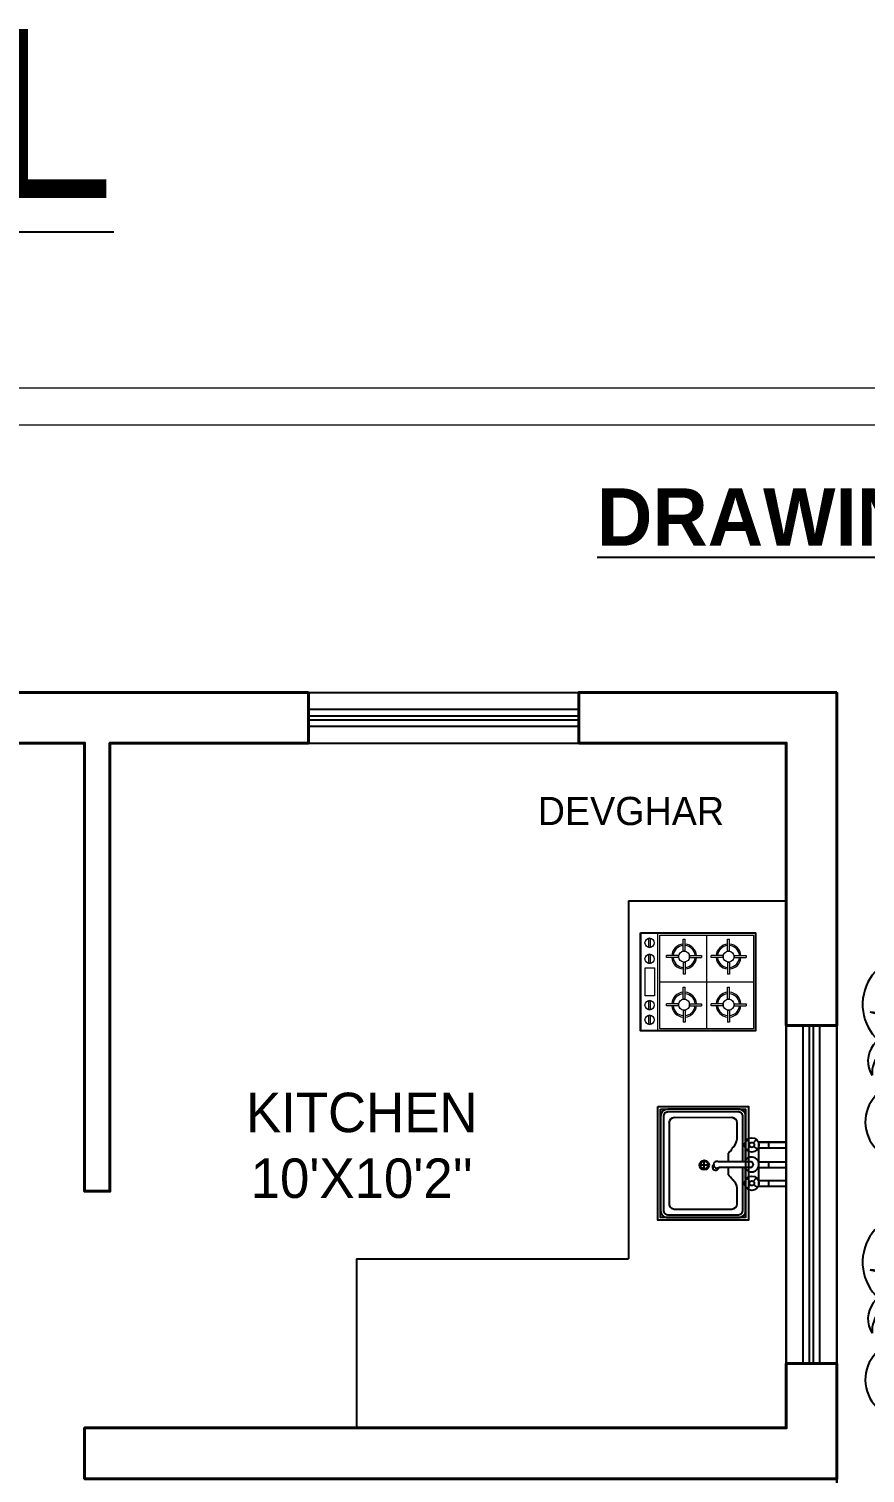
# Model space of a CAD drawing. Header units: feet. Extents: x 3867 to 6666, y -160 to 1574.
# Drawn here: x 4380.2 to 4528.6, y 581.6 to 837.8 of the extents above; entities that cross this region are included whole.
import ezdxf

# ---------------------------------------------------------------- set-up
doc = ezdxf.new("R2010")
doc.units = ezdxf.units.FT
for name, color, linetype in [('5', 5, 'Continuous'), ('PDF_0', 3, 'Continuous'), ('PDF_Text', 7, 'Continuous')]:
    doc.layers.add(name, color=color, linetype=linetype)
doc.layers.add('flooring', color=255, linetype='Continuous', lineweight=20)
doc.layers.add('FURNITURE', color=17, linetype='Continuous', true_color=0x753b35)
doc.layers.add('FURNITURETEXT', color=78, linetype='Continuous', lineweight=25, true_color=0x212600)
doc.styles.add('PDF Bahnschrift', font='')
doc.styles.get('PDF Bahnschrift').set_extended_font_data('Bahnschrift')

# ---------------------------------------------------------------- blocks, each defined once
blk = doc.blocks.new('WD_WIN4')
for p, q in [((-0.5, 0.5), (0.5, 0.5)), ((-0.5, 0.12), (0.5, 0.12)), ((-0.5, -0.12), (0.5, -0.12)), ((-0.5, -0.5), (0.5, -0.5))]:
    blk.add_line(p, q)
blk = doc.blocks.new('XDRT')
at = {"layer": 'FURNITURETEXT', "color": 252, "lineweight": 18}
for p, q in [((60345.22, 56998.41), (60345.22, 56978.01)), ((60345.22, 56998.41), (60365.62, 56998.41)), ((60350.66, 56994.13), (60350.66, 56996.64)), ((60350.66, 56996.64), (60351.08, 56996.64)), ((60351.08, 56994.13), (60351.08, 56996.64)), ((60355.42, 56997.99), (60355.42, 56978.44)), ((60359.94, 56994.13), (60359.94, 56996.64)), ((60359.94, 56996.64), (60360.36, 56996.64)), ((60360.36, 56994.13), (60360.36, 56996.64)), ((60365.62, 56998.41), (60365.62, 56978.01)), ((60367.2, 56997.03), (60367.2, 56995.25)), ((60367.58, 56995.24), (60367.58, 56997.03)), ((60369.22, 56978.01), (60369.22, 56998.41)), ((60349.72, 56993.19), (60347.21, 56993.19)), ((60347.21, 56992.77), (60347.21, 56993.19)), ((60349.72, 56992.77), (60347.21, 56992.77)), ((60349.72, 56993.19), (60349.72, 56992.77)), ((60351.08, 56994.13), (60350.66, 56994.13)), ((60352.02, 56993.19), (60354.53, 56993.19)), ((60352.02, 56992.77), (60352.02, 56993.19)), ((60352.02, 56992.77), (60354.53, 56992.77)), ((60354.53, 56993.19), (60354.53, 56992.77)), ((60359, 56993.19), (60356.49, 56993.19)), ((60356.49, 56992.77), (60356.49, 56993.19)), ((60359, 56992.77), (60356.49, 56992.77)), ((60359, 56993.19), (60359, 56992.77)), ((60360.36, 56994.13), (60359.94, 56994.13)), ((60361.3, 56993.19), (60363.81, 56993.19)), ((60361.3, 56992.77), (60361.3, 56993.19)), ((60361.3, 56992.77), (60363.81, 56992.77)), ((60363.81, 56993.19), (60363.81, 56992.77)), ((60367.2, 56993.96), (60367.2, 56992.18)), ((60367.58, 56992.17), (60367.58, 56993.96)), ((60350.66, 56991.83), (60350.66, 56989.32)), ((60350.66, 56991.83), (60351.08, 56991.83)), ((60351.08, 56991.83), (60351.08, 56989.32)), ((60359.94, 56991.83), (60359.94, 56989.32)), ((60359.94, 56991.83), (60360.36, 56991.83)), ((60360.36, 56991.83), (60360.36, 56989.32)), ((60365.2, 56988.21), (60345.65, 56988.21)), ((60351.08, 56989.32), (60350.66, 56989.32)), ((60350.66, 56984.09), (60350.66, 56986.6)), ((60350.66, 56986.6), (60351.08, 56986.6)), ((60351.08, 56984.09), (60351.08, 56986.6)), ((60360.36, 56989.32), (60359.94, 56989.32)), ((60359.94, 56984.09), (60359.94, 56986.6)), ((60359.94, 56986.6), (60360.36, 56986.6)), ((60360.36, 56984.09), (60360.36, 56986.6)), ((60351.08, 56984.09), (60350.66, 56984.09)), ((60360.36, 56984.09), (60359.94, 56984.09)), ((60367.2, 56984.31), (60367.2, 56982.53)), ((60367.58, 56982.52), (60367.58, 56984.31)), ((60349.72, 56983.15), (60347.21, 56983.15)), ((60347.21, 56982.73), (60347.21, 56983.15)), ((60349.72, 56982.73), (60347.21, 56982.73)), ((60349.72, 56983.15), (60349.72, 56982.73)), ((60350.66, 56981.79), (60350.66, 56979.28)), ((60350.66, 56981.79), (60351.08, 56981.79)), ((60351.08, 56981.79), (60351.08, 56979.28)), ((60352.02, 56983.15), (60354.53, 56983.15)), ((60352.02, 56982.73), (60352.02, 56983.15)), ((60352.02, 56982.73), (60354.53, 56982.73)), ((60354.53, 56983.15), (60354.53, 56982.73)), ((60359, 56983.15), (60356.49, 56983.15)), ((60356.49, 56982.73), (60356.49, 56983.15)), ((60359, 56982.73), (60356.49, 56982.73)), ((60359, 56983.15), (60359, 56982.73)), ((60359.94, 56981.79), (60359.94, 56979.28)), ((60359.94, 56981.79), (60360.36, 56981.79)), ((60360.36, 56981.79), (60360.36, 56979.28)), ((60361.3, 56983.15), (60363.81, 56983.15)), ((60361.3, 56982.73), (60361.3, 56983.15)), ((60361.3, 56982.73), (60363.81, 56982.73)), ((60363.81, 56983.15), (60363.81, 56982.73)), ((60367.2, 56980.96), (60367.2, 56979.18)), ((60367.58, 56979.18), (60367.58, 56980.97)), ((60345.22, 56978.01), (60365.62, 56978.01)), ((60351.08, 56979.28), (60350.66, 56979.28)), ((60360.36, 56979.28), (60359.94, 56979.28))]:
    blk.add_line(p, q, dxfattribs=at)
for points in [[(60365.2, 56997.99), (60365.2, 56978.44), (60345.65, 56978.44), (60345.65, 56997.99)], [(60365.62, 56998.41), (60365.62, 56978.01), (60369.22, 56978.01), (60369.22, 56998.41)], [(60367.2, 56997.1), (60367.2, 56997.1)], [(60367.2, 56994.03), (60367.2, 56994.03)], [(60366.34, 56985.27), (60366.34, 56991.15), (60368.31, 56991.15), (60368.31, 56985.27)], [(60367.2, 56984.39), (60367.2, 56984.39)], [(60367.2, 56981.04), (60367.2, 56981.04)]]:
    blk.add_lwpolyline(points, close=True, dxfattribs=at)
for points in [[(60367.36, 56997.1), (60367.35, 56997.1)], [(60367.36, 56994.03), (60367.35, 56994.03)], [(60367.36, 56984.39), (60367.35, 56984.39)], [(60367.36, 56981.04), (60367.35, 56981.04)]]:
    blk.add_lwpolyline(points, dxfattribs=at)
for centre, radius in [((60367.35, 56996.14), 0.967), ((60350.87, 56992.98), 1.15), ((60360.15, 56992.98), 1.15), ((60367.35, 56993.07), 0.967), ((60350.87, 56982.94), 1.15), ((60360.15, 56982.94), 1.15), ((60367.35, 56983.42), 0.967), ((60367.35, 56980.07), 0.967)]:
    blk.add_circle(centre, radius, dxfattribs=at)
for centre, radius, start, end in [((60350.87, 56992.98), 2.6, 94.6881, 175.3119), ((60350.87, 56992.98), 2.6, 4.6881, 85.3119), ((60360.15, 56992.98), 2.6, 94.6881, 175.3119), ((60360.15, 56992.98), 2.6, 4.6881, 85.3119), ((60367.39, 56996.82), 0.28, 48.0812, 133.3154), ((60350.87, 56992.98), 2.6, 184.6881, 265.3119), ((60350.87, 56992.98), 2.3, 95.3012, 174.6988), ((60350.87, 56992.98), 2.3, 185.3012, 264.6988), ((60350.87, 56992.98), 2.3, 5.3012, 84.6988), ((60350.87, 56992.98), 2.3, 275.3012, 354.6988), ((60350.87, 56992.98), 2.6, 274.6881, 355.3119), ((60360.15, 56992.98), 2.6, 184.6881, 265.3119), ((60360.15, 56992.98), 2.3, 95.3012, 174.6988), ((60360.15, 56992.98), 2.3, 185.3012, 264.6988), ((60360.15, 56992.98), 2.3, 5.3012, 84.6988), ((60360.15, 56992.98), 2.3, 275.3012, 354.6988), ((60360.15, 56992.98), 2.6, 274.6881, 355.3119), ((60367.39, 56995.45), 0.28, 226.6815, 311.9156), ((60367.39, 56993.75), 0.28, 48.0812, 133.3154), ((60367.39, 56992.38), 0.28, 226.6815, 311.9156), ((60350.87, 56982.94), 2.6, 94.6881, 175.3119), ((60350.87, 56982.94), 2.3, 95.3012, 174.6988), ((60350.87, 56982.94), 2.6, 4.6881, 85.3119), ((60350.87, 56982.94), 2.3, 5.3012, 84.6988), ((60360.15, 56982.94), 2.6, 94.6881, 175.3119), ((60360.15, 56982.94), 2.3, 95.3012, 174.6988), ((60360.15, 56982.94), 2.6, 4.6881, 85.3119), ((60360.15, 56982.94), 2.3, 5.3012, 84.6988), ((60367.39, 56984.11), 0.28, 48.0812, 133.3154), ((60350.87, 56982.94), 2.6, 184.6881, 265.3119), ((60350.87, 56982.94), 2.3, 185.3012, 264.6988), ((60350.87, 56982.94), 2.3, 275.3012, 354.6988), ((60350.87, 56982.94), 2.6, 274.6881, 355.3119), ((60360.15, 56982.94), 2.6, 184.6881, 265.3119), ((60360.15, 56982.94), 2.3, 185.3012, 264.6988), ((60360.15, 56982.94), 2.3, 275.3012, 354.6988), ((60360.15, 56982.94), 2.6, 274.6881, 355.3119), ((60367.39, 56982.73), 0.28, 226.6815, 311.9156), ((60367.39, 56980.76), 0.28, 48.0812, 133.3154), ((60367.39, 56979.39), 0.28, 226.6815, 311.9156)]:
    blk.add_arc(centre, radius, start, end, dxfattribs=at)
blk = doc.blocks.new('VGHJ')
at = {"layer": 'FURNITURE', "color": 252, "ltscale": 6}
for p, q in [((-351.54, 3014.21), (-352.12, 3014.84)), ((-351.54, 3013.64), (-352.12, 3013.02)), ((-350.96, 3014.26), (-350.38, 3014.88)), ((-350.91, 3013.65), (-350.22, 3013.15)), ((-350.05, 3014.43), (-348.25, 3014.43)), ((-350.05, 3013.43), (-348.25, 3013.43)), ((-348.25, 3014.43), (-348.25, 3013.43)), ((-351.47, 3010.93), (-357.14, 3010.93)), ((-350.06, 3010.95), (-348.25, 3010.95)), ((-348.25, 3010.95), (-348.25, 3009.95)), ((-351.45, 3009.94), (-357.1, 3009.93)), ((-351.54, 3007.41), (-352.12, 3008.03)), ((-350.96, 3007.46), (-350.38, 3008.08)), ((-350.06, 3009.95), (-348.25, 3009.95)), ((-351.54, 3006.84), (-352.12, 3006.22)), ((-350.91, 3006.84), (-350.22, 3006.35)), ((-350.05, 3007.63), (-348.25, 3007.63)), ((-350.05, 3006.63), (-348.25, 3006.63)), ((-348.25, 3007.63), (-348.25, 3006.63))]:
    blk.add_line(p, q, dxfattribs=at)
for centre, radius in [((-351.23, 3013.93), 1.27), ((-351.23, 3013.93), 0.444), ((-351.23, 3007.13), 1.27), ((-351.23, 3007.13), 0.427)]:
    blk.add_circle(centre, radius, dxfattribs=at)
for centre, radius, start, end in [((-357.43, 3010.42), 0.588, 60.2309, 303.7211), ((-351.29, 3010.47), 1.33, 203.846, 159.7432), ((-351.45, 3010.44), 0.497, 269.7095, 92.5357), ((-357.65, 3009.98), 0.554, 130.8381, 354.8591)]:
    blk.add_arc(centre, radius, start, end, dxfattribs=at)
blk = doc.blocks.new('56')
at = {"layer": 'FURNITURE', "color": 252, "ltscale": 6}
for p, q in [((3381.56, 1491.38), (3371.37, 1491.37)), ((3370.42, 1490.42), (3370.42, 1487.68)), ((3382.52, 1476.11), (3382.51, 1490.42)), ((3372.04, 1484), (3372.04, 1485.25)), ((3375.43, 1483.57), (3377.12, 1483.57)), ((3376.27, 1484.42), (3376.27, 1482.72)), ((3372.04, 1481.49), (3372.04, 1483)), ((3372.04, 1482.85), (3372.04, 1483)), ((3370.42, 1478.9), (3370.43, 1476.1)), ((3371.38, 1475.15), (3381.57, 1475.16))]:
    blk.add_line(p, q, dxfattribs=at)
for points in [[(3368.92, 1479.35), (3368.93, 1474.93, 0.414214), (3370.21, 1473.65), (3382.74, 1473.66, 0.414214), (3384.02, 1474.94), (3384.01, 1491.6, 0.414214), (3382.73, 1492.88), (3370.2, 1492.87, 0.414214), (3368.92, 1491.59), (3368.92, 1487.45)], [(3369.42, 1482.99), (3369.43, 1474.93, 0.414214), (3370.21, 1474.15), (3382.74, 1474.16, 0.414214), (3383.52, 1474.94), (3383.51, 1491.6, 0.414214), (3382.73, 1492.38), (3370.2, 1492.37, 0.414214), (3369.41, 1491.59), (3369.42, 1483.99)]]:
    blk.add_lwpolyline(points, format="xyb", dxfattribs=at)
for points in [[(3368.92, 1486.15), (3368.92, 1483.99)], [(3368.92, 1482.99), (3368.92, 1482.99)], [(3368.92, 1482.99), (3368.92, 1482.99)], [(3368.92, 1482.62), (3368.92, 1480.64)], [(3369.42, 1482.99), (3369.42, 1482.78)]]:
    blk.add_lwpolyline(points, dxfattribs=at)
at = {"layer": 'FURNITURE', "color": 252}
for radius in [0.848, 0.686]:
    blk.add_circle((3376.27, 1483.57), radius, dxfattribs=at)
at = {"layer": 'FURNITURE', "color": 252, "ltscale": 6}
for centre, radius, start, end in [((3371.37, 1490.42), 0.952, 90.0379, 180.0379), ((3381.56, 1490.42), 0.952, 0.0379, 90.0379), ((3372.48, 1487.86), 2.07, 184.9221, 232.5376), ((3378.36, 1491.56), 8.92, 216.4938, 224.9341), ((3373.79, 1479.29), 2.81, 128.4529, 152.1535), ((3372.96, 1478.66), 2.55, 130.5184, 174.5609), ((3371.38, 1476.1), 0.952, 180.0379, 270.0379), ((3381.57, 1476.11), 0.952, 270.0379, 0.0379)]:
    blk.add_arc(centre, radius, start, end, dxfattribs=at)
at = {"color": 252, "rotation": 180.0378865360344}
blk.add_blockref('VGHJ', (3014.61, 4493.69), dxfattribs=at)
blk = doc.blocks.new('5EDTFRYGTUI')
h = blk.add_hatch()
h.set_pattern_fill('AR-SAND', color=3, scale=1.35, angle=344.2936, style=0)
h.set_pattern_definition([(21.793635, (2261.2897, 5171.3876), (0.6223016, 2.5271084), [0, -2.052, 0, -2.295, 0, -2.19375]), (351.793635, (2261.2897, 5171.3876), (3.3313572, 3.0208683), [0, -1.107, 0, -1.8495, 0, -0.70875]), (311.793635, (2259.6912, 5171.837), (4.0491859, -1.1307242), [0, -0.675, 0, -2.43, 0, -3.1725]), (301.793635, (2259.6912, 5171.837), (4.2274928, 0.0420173), [0, -0.3375, 0, -1.593, 0, -1.8225])])
h.paths.add_polyline_path([(2370.72, -376.73, -0.320058), (2377.7, -375.7), (2377.75, -375.51, 0.221345), (2369.38, -373.42, -0.15495), (2376.26, -370.12, 0.568465), (2368.81, -372.72, 0.594226), (2362.45, -369.21, -0.125811), (2364.93, -370.19, -0.066291), (2366.45, -371.21, 0.027929), (2365.81, -370.99, -0.130113), (2367.04, -373.46, 0.082005), (2362.32, -372.87, -0.144861), (2363.68, -374.3, 0.146074), (2365.64, -374.75, -0.015918), (2365.97, -374.72, -0.023456), (2365.64, -374.75, 0.083337), (2364.01, -375.27, -0.265337), (2362.85, -378.52, 0.144973), (2362.69, -376.24, 0.436196), (2363.03, -383.82, -0.493671), (2365.74, -377.8, 0.317715), (2369.29, -386.37), (2369.48, -385.69, -0.222385), (2368.29, -379.67, 0.261109), (2372.5, -384.58), (2372.68, -383.93, -0.212466), (2370.6, -378.67, -0.111115), (2376.42, -380.27), (2376.69, -379.31, 0.287309)])
edge = h.paths.add_edge_path()
edge.add_arc((2359.39, -376.4), 4.84, 139.1313, 260.7847)
edge.add_arc((2361.9, -377.02), 5.29, 142.8311, 231.7344, ccw=False)
edge.add_arc((2363.31, -374.99), 5.75, 168.3537, 244.4062)
edge.add_arc((2363.95, -377.03), 4.43, 137.5041, 225.2806, ccw=False)
edge.add_arc((2358.92, -377.65), 4.02, -12.4674, 64.1027, ccw=False)
edge.add_arc((2360.58, -375.89), 3.48, 310.6987, 460.4479)
edge.add_arc((2364.17, -376.84), 6.07, 74.3107, 133.9145, ccw=False)
edge.add_arc((2361.77, -374.55), 5.38, 41.4199, 54.0909)
edge.add_arc((2361.87, -376.41), 6.93, 63.7877, 88.283)
edge.add_arc((2364.68, -372.7), 4.13, 122.5897, 128.9964, ccw=False)
edge.add_arc((2361.77, -374.55), 5.38, 82.7741, 121.9301)
edge.add_arc((2366.31, -374.43), 8.62, 95.4762, 148.9301, ccw=False)
edge.add_arc((2362.44, -369.47), 4.73, 49.8737, 160.4734)
edge.add_arc((2353.9, -368.41), 4.12, 7.3078, 129.1242)
edge.add_arc((2351.69, -370.81), 5.6, 8.5281, 93.9024, ccw=False)
edge.add_arc((2351.67, -380.78), 12.15, 62.7356, 107.1105)
edge.add_arc((2349.44, -376.98), 7.92, 47.0104, 99.7746, ccw=False)
edge.add_arc((2355.05, -375.83), 4.66, 92.6284, 213.7083)
edge.add_spline(control_points=[(2351.18, -378.42), (2351.45, -378.45), (2351.7, -378.6), (2351.95, -378.76)], knot_values=[36.735208, 36.735208, 36.735208, 36.735208, 37.718214, 37.718214, 37.718214, 37.718214], degree=3, periodic=0)
edge.add_arc((2356.17, -377.58), 4.37, 95.6831, 195.5903, ccw=False)
h = blk.add_hatch()
h.set_pattern_fill('AR-SAND', color=3, scale=1.35, angle=344.2936, style=0)
h.set_pattern_definition([(21.7936, (2211.0148, -474.9587), (0.622302, 2.527108), [0, -2.052, 0, -2.295, 0, -2.19375]), (351.7936, (2211.0148, -474.9587), (3.33136, 3.02087), [0, -1.107, 0, -1.8495, 0, -0.70875]), (311.7936, (2209.4163, -474.5092), (4.049186, -1.130724), [0, -0.675, 0, -2.43, 0, -3.1725]), (301.7936, (2209.4163, -474.5092), (4.22749, 0.04202), [0, -0.3375, 0, -1.593, 0, -1.8225])])
h.paths.add_polyline_path([(2372.9, -377.9, -0.160182), (2369.38, -376.89, 0.307235), (2371.52, -381.05, -0.04988), (2370.52, -380.82, 0.091602), (2368.85, -383.21), (2369.48, -385.21, -0.166251), (2373.09, -382.23, 0.323754), (2371.98, -389.9, -0.275043), (2375.22, -383.57, -0.1336), (2377.29, -390.48, 0.367073), (2376.89, -382.57, -0.365176), (2381.75, -388.71, 0.24387), (2378.99, -379.71, -0.205921)])
h.paths.add_polyline_path([(2378.14, -379.16, 0.198386), (2379.86, -376.52, -0.126633), (2376.57, -376.43, -0.067708), (2375.26, -377.31, 0.119999)])
h.paths.add_polyline_path([(2378.15, -379.16, 0.063459), (2379.94, -379.54, -0.030021), (2378.99, -379.71, -0.02923), (2379.77, -380.61, -0.114778), (2384.48, -383.83, 0.566759)])
at = {"layer": 'FURNITURE'}
h = blk.add_hatch(dxfattribs=at)
h.set_pattern_fill('AR-SAND', color=3, scale=2.025, angle=387.3611, style=0)
h.set_pattern_definition([(64.86114, (1314.476, -1168.8824), (-1.906557, 3.406684), [0, -3.078, 0, -3.4425, 0, -3.290625]), (34.86114, (1314.476, -1168.8824), (0.55634, 6.722615), [0, -1.6605, 0, -2.77425, 0, -1.063125]), (354.86114, (1312.264, -1170.027), (5.595386, 2.908463), [0, -1.0125, 0, -3.645, 0, -4.75875]), (344.86114, (1312.264, -1170.027), (4.589552, 4.37622), [0, -0.50625, 0, -2.3895, 0, -2.73375])])
h.paths.add_polyline_path([(2365.13, -360.31, -0.365176), (2367.53, -353.4, 0.248452), (2361.79, -360.25, -0.15495), (2361.46, -353.14, 0.568465), (2360.98, -360.49, 0.569729), (2354.94, -366.12, -0.53021), (2361.36, -363.57, 0.455339), (2360.07, -371.66, -0.245945), (2362.7, -365.89, 0.664143), (2368.42, -369.5, -0.493671), (2364.23, -364.98, 0.380323), (2374.16, -363.94, -0.297658), (2366.77, -363.47, 0.323754), (2373.37, -360.49, -0.275043), (2366.75, -361.12, -0.1336), (2371.15, -356.02, 0.367073)])
at = {"color": 3}
blk.add_line((2367.43, -363.56), (2367.56, -363.98), dxfattribs=at)
for centre, radius, start, end in [((2363.41, -356.95), 4.29, 117.069, 235.5358), ((2372.82, -356.18), 11.77, 165.0429, 200.2746), ((2371.13, -362.24), 9.55, 112.1536, 167.9647), ((2370.42, -358.28), 5.67, 120.7206, 200.9645), ((2370.67, -361.72), 5.72, 85.0936, 165.7209), ((2378.32, -366.66), 12.83, 123.9537, 154.3922), ((2359.63, -365.1), 4.8, 73.6155, 192.3012), ((2368.02, -357.42), 6.17, 258.3809, 330.1391), ((2359.01, -367.02), 4.17, 55.7523, 167.4843), ((2363.97, -368.13), 5.26, 119.8005, 222.0925), ((2370.83, -358.05), 6.76, 233.1518, 299.4561), ((2375, -367.9), 4.59, 83.1003, 201.5671), ((2383.83, -372.85), 12.6, 131.0743, 166.3059), ((2363.62, -370.35), 4.73, 82.9551, 193.5548), ((2366.89, -371.28), 6.83, 127.8789, 183.1483), ((2369.57, -372.39), 8.62, 128.5576, 182.0115), ((2366.32, -366.49), 3.67, 170.5791, 304.9385), ((2368.61, -358.88), 7.51, 234.3279, 317.6197), ((2370.7, -363.19), 6.71, 195.4985, 250.1956), ((2378.27, -376.22), 10.23, 78.185, 133.996), ((2380.02, -372.27), 6.07, 86.7519, 166.9959), ((2368.66, -374.58), 6.07, 86.7519, 166.9959), ((2367.26, -371.83), 4.13, 32.7916, 162.0778), ((2355.89, -374.12), 4.12, 40.3892, 162.2055), ((2361.75, -375.36), 5.85, 119.2012, 127.3982), ((2361.75, -375.36), 5.85, 119.2012, 127.3982), ((2365.84, -374.97), 5.38, 44.8481, 155.0115), ((2361.75, -375.36), 5.85, 71.1323, 92.9518), ((2378.17, -375.47), 6.12, 51.1249, 131.7522), ((2382.01, -384.44), 13.73, 89.985, 120.4236), ((2360.34, -384.7), 12.15, 95.817, 140.1919), ((2355.34, -377.34), 5.6, 41.6095, 126.9838), ((2365.14, -375.73), 3.48, 343.7801, 133.5293), ((2381.04, -369.05), 6.96, 210.6614, 272.1756), ((2356.4, -382.73), 7.92, 80.0918, 132.856), ((2360.48, -378.71), 4.66, 125.7098, 266.2369), ((2362.36, -379.57), 4.37, 128.7645, 239.8967), ((2364.42, -376.81), 4.84, 172.2127, 293.866), ((2366.86, -375.97), 5.29, 175.9125, 264.8158), ((2366.94, -373.49), 5.75, 201.4351, 281.7864), ((2368.58, -374.85), 4.43, 170.5854, 265.5304), ((2364.71, -378.12), 4.02, 20.614, 97.1841), ((2372.17, -375.91), 5.18, 168.5208, 262.7873), ((2373.51, -377.39), 4.16, 136.33, 241.4268), ((2378.04, -371.72), 8.04, 200.3592, 283.651), ((2380.51, -372.32), 7.24, 199.1831, 265.4874), ((2378.39, -370.07), 6.61, 224.4122, 296.1704), ((2361.5, -375.8), 5.85, 318.5822, 345.8049), ((2376.17, -386.53), 8.04, 111.7931, 195.085), ((2379.92, -383.4), 4.59, 354.5342, 113.0011), ((2361.5, -375.8), 5.85, 235.187, 285.2298), ((2375.2, -392.34), 12.6, 42.5082, 77.7399), ((2371.69, -386.87), 10.23, 349.6189, 45.4299), ((2375.64, -389.01), 7.24, 110.617, 176.9213), ((2377.83, -386.84), 6.61, 135.8461, 207.6044), ((2378.92, -389.46), 6.96, 122.0953, 183.6095), ((2363.56, -390.82), 13.73, 1.4189, 31.8575), ((2375.67, -388.52), 6.07, 358.1858, 78.4298), ((2372.43, -386.75), 6.12, 322.5589, 43.1862), ((2375.71, -381.17), 5.85, 239.7363, 280.0846)]:
    blk.add_arc(centre, radius, start, end, dxfattribs=at)
at = {"color": 32}
for centre, radius, start, end in [((2364.62, -361.94), 5.47, 102.718, 129.3432), ((2364.62, -361.94), 5.47, 61.3739, 85.6286), ((2364.62, -361.94), 5.47, 2.271, 42.6193), ((2364.62, -361.94), 5.47, 151.3139, 162.56), ((2354.32, -370.25), 8.65, 68.0067, 304.854), ((2372.67, -372.05), 5.85, 27.4052, 51.66), ((2372.67, -372.05), 5.85, 328.3023, 8.6506), ((2372.67, -372.05), 5.85, 295.8024, 311.6899), ((2372.67, -372.05), 5.85, 235.7812, 272.183), ((2370.12, -383.91), 6.79, 156.9489, 332.8697)]:
    blk.add_arc(centre, radius, start, end, dxfattribs=at)
at = {"color": 3, "ltscale": 10}
blk.add_arc((2369.54, -355.24), 6.5, 244.63, 306.1443, dxfattribs=at)
at = {"layer": 'flooring', "color": 3}
for p, q in [((2378.23, -373.91), (2379.2, -375.76)), ((2376.6, -378.41), (2380.66, -376.28)), ((2379.73, -376.77), (2380.85, -378.9)), ((2362.76, -381.52), (2363.42, -382.77))]:
    blk.add_line(p, q, dxfattribs=at)

msp = doc.modelspace()

# ---------------------------------------------------------------- linework, layer by layer
for p, q in [((3923.57, 720.08), (4523.57, 720.08)), ((4523.57, 252.08), (4523.57, 720.08)), ((4234.07, 711.08), (4390.07, 711.08)), ((4390.07, 631.58), (4390.07, 711.08)), ((4390.07, 711.08), (4390.07, 631.58)), ((4394.57, 631.58), (4394.57, 711.08)), ((4394.57, 711.08), (4394.57, 631.58)), ((4394.57, 711.08), (4514.57, 711.08)), ((4514.57, 589.58), (4514.57, 711.08)), ((4514.57, 711.08), (4514.57, 589.58)), ((4486.57, 683.08), (4486.57, 619.58)), ((4486.57, 683.08), (4514.57, 683.08)), ((4514.57, 660.99), (4523.57, 660.99)), ((4511.45, 640.29), (4514.57, 640.29)), ((4511.45, 639.29), (4514.57, 639.29)), ((4511.45, 636.82), (4514.57, 636.82)), ((4511.45, 635.82), (4514.57, 635.82)), ((4511.45, 633.49), (4514.57, 633.49)), ((4390.07, 631.58), (4394.57, 631.58)), ((4390.07, 631.58), (4394.57, 631.58)), ((4511.45, 632.49), (4514.57, 632.49)), ((4438.32, 619.58), (4486.57, 619.58)), ((4438.32, 619.58), (4438.32, 589.58)), ((4514.57, 600.99), (4523.57, 600.99)), ((4390.07, 589.58), (4514.57, 589.58)), ((4390.07, 580.58), (4390.07, 589.58)), ((4390.07, 589.58), (4390.07, 580.58))]:
    msp.add_line(p, q)
for points in [[(4523.57, 252.08), (3923.57, 252.08), (3923.57, 720.08), (4523.57, 720.08)], [(4488.75, 677.4), (4509.15, 677.4), (4509.15, 660.06), (4488.75, 660.06)], [(4491.79, 646.63), (4507.88, 646.63), (4507.88, 626.42), (4491.79, 626.42)], [(4492.29, 646.13), (4507.38, 646.13), (4507.38, 626.92), (4492.29, 626.92)], [(4509.65, 632.49), (4514.57, 632.49), (4514.57, 640.29), (4509.65, 640.29)]]:
    msp.add_lwpolyline(points, close=True)
at = {"lineweight": 40}
for points in [[(4429.79, 720.08), (4341.57, 720.08), (4341.57, 711.08), (4390.07, 711.08), (4390.07, 631.58), (4394.57, 631.58), (4394.57, 711.08), (4429.79, 711.08)], [(4523.57, 720.08), (4477.79, 720.08), (4477.79, 711.08), (4514.57, 711.08), (4514.57, 660.99), (4523.57, 660.99)], [(4523.57, 600.99), (4514.57, 600.99), (4514.57, 589.58), (4390.07, 589.58), (4390.07, 580.58), (4392.89, 580.58), (4523.57, 580.58)]]:
    msp.add_lwpolyline(points, close=True, dxfattribs=at)
at = {"layer": '5'}
for p, q in [((4429.79, 720.08), (4429.79, 711.08)), ((4477.79, 720.08), (4477.79, 711.08))]:
    msp.add_line(p, q, dxfattribs=at)
at = {"layer": 'PDF_0', "color": 7, "lineweight": 0}
for points in [[(3867.11, 148.62), (3867.11, 774.14), (4732.31, 774.14), (4732.31, 630.66), (4732.31, 148.62)], [(4725.95, 767.53), (4725.95, 154.97), (3874.66, 154.97), (3874.66, 767.53)]]:
    msp.add_lwpolyline(points, close=True, dxfattribs=at)

# ---------------------------------------------------------------- block references
at = {"lineweight": 40, "rotation": 307.022872106022}
for p in [(3414.77, 2767.32), (3414.77, 2721.59)]:
    msp.add_blockref('5EDTFRYGTUI', p, dxfattribs=at)
at = {"xscale": 0.85, "yscale": 0.85, "zscale": 0.85, "rotation": 180}
msp.add_blockref('XDRT', (55802.59, 49108.71), dxfattribs=at)
at = {"layer": '5', "xscale": 48, "yscale": 3, "zscale": 48}
msp.add_blockref('WD_WIN4', (4453.79, 715.58), dxfattribs=at)
at = {"layer": '5', "xscale": -60, "yscale": 3, "zscale": 60, "rotation": 270.0000000000118}
msp.add_blockref('WD_WIN4', (4519.07, 630.99), dxfattribs=at)
at = {"layer": 'FURNITURE', "color": 8, "rotation": 180}
msp.add_blockref('56', (7876.3, 2119.79), dxfattribs=at)

# ---------------------------------------------------------------- texts
at = {"layer": 'PDF_Text', "style": 'PDF Bahnschrift'}
for s, insert, char_height, width, attachment_point in [('\\pxqc;{\\LKIRAN PATIL}', (4395.44, 837.79), 30, 245.5056, 3), ('\\pxqc;DEVGHAR', (4542.51, 701.54), 5, 110.9724, 3), ("\\pxqc;{\\H0.91678x;KITCHEN\\P10'X10'2''}", (4494.75, 630.29), 7.6354, 110.9724, 9)]:
    msp.add_mtext(s, dxfattribs=dict(at, insert=insert, char_height=char_height, width=width, attachment_point=attachment_point))
at = {"layer": 'PDF_Text', "insert": (4481.01, 745.96), "char_height": 10.17, "attachment_point": 7, "style": 'PDF Bahnschrift'}
msp.add_mtext('{\\fBahnschrift|b1|i0|c0|p34;\\L\\C1;DRAWING NO.-01}', dxfattribs=at)

doc.saveas('drawing.dxf')
